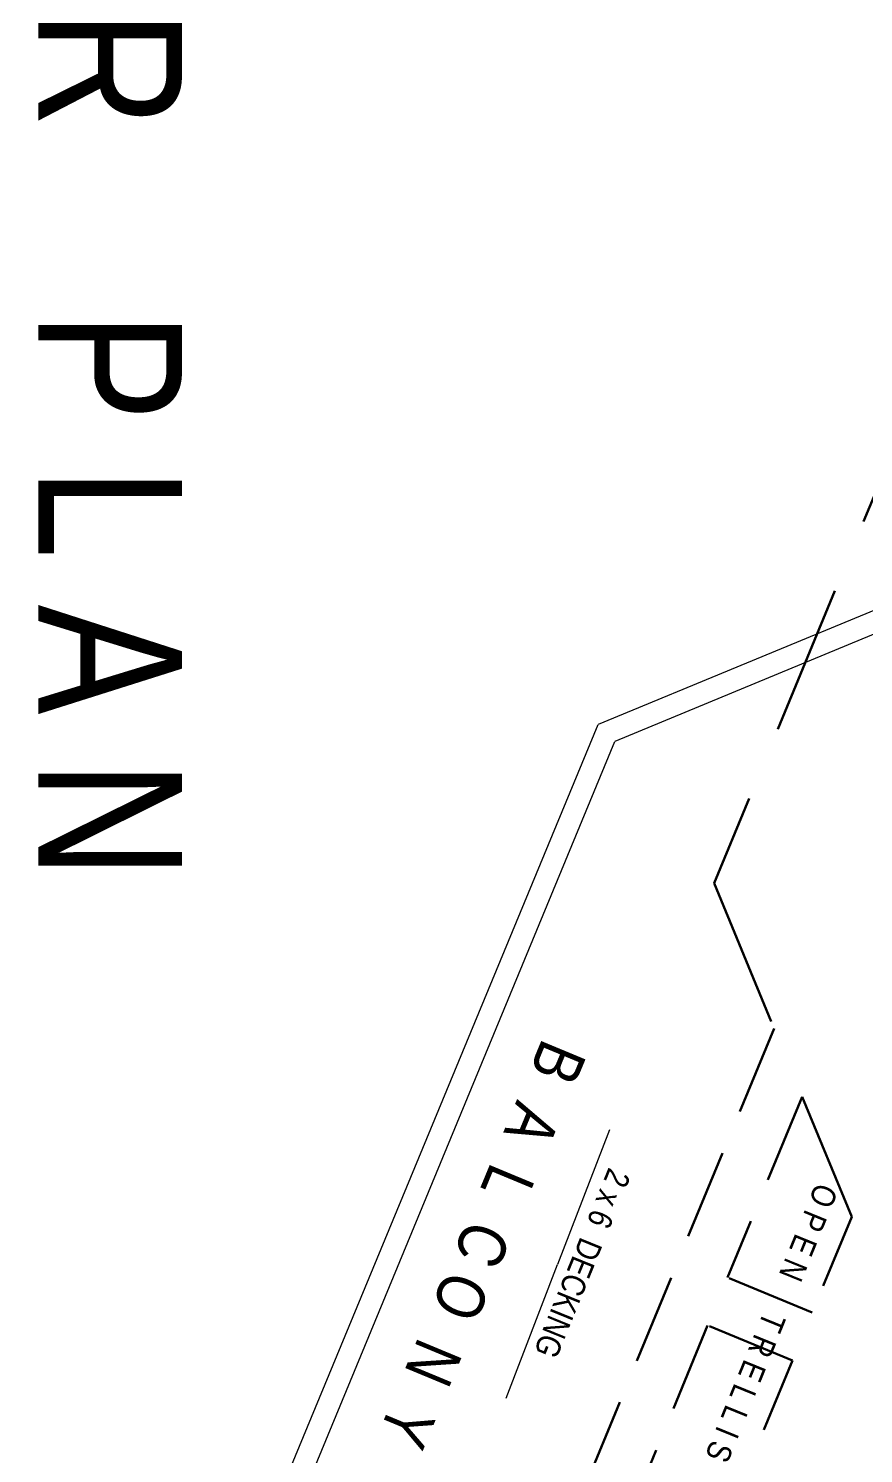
# Model space of a CAD drawing. Header units: inches. Extents: x -10188 to 9179, y -281 to 6710.
# Drawn here: x 2732 to 2941.2, y 2455.9 to 2812.6 of the extents above; entities that cross this region are included whole.
import ezdxf

# ---------------------------------------------------------------- set-up
doc = ezdxf.new("R2010")
doc.units = ezdxf.units.IN
doc.header["$MEASUREMENT"] = 0
doc.linetypes.add('HIDDEN', pattern=[0.375, 0.25, -0.125])
for name, color, linetype, lineweight in [('BALCONY', 7, 'Continuous', 9), ('DOORS', 7, 'Continuous', 30), ('FOUNDATION', 7, 'HIDDEN', 20), ('ROOFLINE', 7, 'HIDDEN', 30)]:
    doc.layers.add(name, color=color, linetype=linetype, lineweight=lineweight)
doc.layers.add('TEXT', color=250, linetype='Continuous')
doc.styles.add('ARCHENTLTD', font='technical.ttf', dxfattribs={"height": 0.1875})
doc.dimstyles.new('ARCHENTLTD', dxfattribs={"dimscale": 0.05, "dimtxt": 0.1875, "dimasz": 3, "dimexe": 9, "dimexo": 1, "dimgap": 2.5, "dimtad": 0, "dimdec": 1, "dimzin": 1, "dimdsep": 46, "dimlunit": 4, "dimtxsty": 'ARCHENTLTD', "dimblk": 'ARCHTICK', "dimcen": 6, "dimclrd": 256, "dimclre": 256, "dimclrt": 256, "dimaunit": 1, "dimadec": 0, "dimazin": 0, "dimtfac": 1, "dimtdec": 1, "dimtofl": 0, "dimtmove": 1, "dimatfit": 3, "dimldrblk": 'ARCHTICK', "dimfxl": 1, "dimfrac": 2, "dimtolj": 1, "dimtzin": 0, "dimlwd": 9, "dimlwe": 9, "dimarcsym": 0})

# ---------------------------------------------------------------- blocks, each defined once
blk = doc.blocks.new('_ArchTick')
at = {"color": 0, "linetype": 'ByBlock', "const_width": 0.15}
blk.add_lwpolyline([(-0.5, -0.5), (0.5, 0.5)], dxfattribs=at)

msp = doc.modelspace()

# ---------------------------------------------------------------- linework, layer by layer
at = {"layer": 'BALCONY', "color": 3, "linetype": 'ByBlock', "lineweight": 20, "ltscale": 50}
for p in [(2993.73, 2687.63), (2732.04, 2293.7)]:
    msp.add_line(p, (2874.69, 2638.36), dxfattribs=at)
at = {"layer": 'BALCONY', "lineweight": 20, "ltscale": 50}
for p in [(2995.83, 2682.55), (2736.7, 2290.58)]:
    msp.add_line(p, (2878.9, 2634.15), dxfattribs=at)
at = {"layer": 'ROOFLINE', "linetype": 'HIDDEN', "ltscale": 150}
msp.add_line((2955.53, 2723.85), (2903.72, 2598.67), dxfattribs=at)
at = {"layer": 'ROOFLINE', "ltscale": 150}
for p, q in [((2903.72, 2598.67), (2918.77, 2562.28)), ((2925.83, 2545.22), (2938.26, 2515.15))]:
    msp.add_line(p, q, dxfattribs=at)
at = {"layer": 'ROOFLINE', "linetype": 'HIDDEN', "lineweight": 30, "ltscale": 90}
msp.add_line((2918.77, 2562.28), (2866.56, 2435.97), dxfattribs=at)
at = {"layer": 'ROOFLINE', "linetype": 'HIDDEN', "ltscale": 90}
for p, q in [((2925.83, 2545.22), (2907.1, 2499.92)), ((2928.33, 2491.15), (2907.1, 2499.92)), ((2902.13, 2487.91), (2883.58, 2443.02)), ((2923.37, 2479.13), (2902.13, 2487.91))]:
    msp.add_line(p, q, dxfattribs=at)
at = {"layer": 'ROOFLINE', "linetype": 'HIDDEN', "ltscale": 75}
for p, q in [((2938.26, 2515.15), (2928.33, 2491.15)), ((2923.37, 2479.13), (2913.58, 2455.47))]:
    msp.add_line(p, q, dxfattribs=at)

# ---------------------------------------------------------------- texts
at = {"layer": 'DOORS', "color": 7, "linetype": 'Continuous', "lineweight": 30, "ltscale": 1.5, "insert": (2882.96, 2525.45), "char_height": 6, "attachment_point": 1, "rotation": 247.8528, "style": 'ARCHENTLTD'}
msp.add_mtext('2 x 6  DECKING\\P{\\H1.999x;  }', dxfattribs=at)
at = {"layer": 'TEXT', "linetype": 'Continuous', "insert": (2830.48, 3181.85), "char_height": 36, "attachment_point": 1, "rotation": 270, "style": 'ARCHENTLTD'}
msp.add_mtext('   \\P  M A I N    F L O O R    P L A N', dxfattribs=at)
at = {"layer": 'TEXT', "color": 7, "linetype": 'Continuous', "lineweight": 30, "ltscale": 1.5, "style": 'ARCHENTLTD'}
for s, insert, char_height, attachment_point, rotation in [('B  A  L  C O  N  Y\\P  ', (2830.61, 2456.12), 12, 3, 247.4276), ('O P E N     T R E L L I S  ', (2918.13, 2488.55), 6, 5, 247.8598)]:
    msp.add_mtext(s, dxfattribs=dict(at, insert=insert, char_height=char_height, attachment_point=attachment_point, rotation=rotation))

# ---------------------------------------------------------------- leaders
at = {"layer": 'FOUNDATION', "color": 7, "linetype": 'Continuous', "lineweight": 9, "ltscale": 25}
for points in [[(2877.52, 2536.94), (2864.51, 2503.17)], [(2851.67, 2469.77), (2864.51, 2503.17)]]:
    msp.add_leader(points, dimstyle='ARCHENTLTD', override={"dimgap": 1, "dimtad": 0}, dxfattribs=at)

doc.saveas('drawing.dxf')
